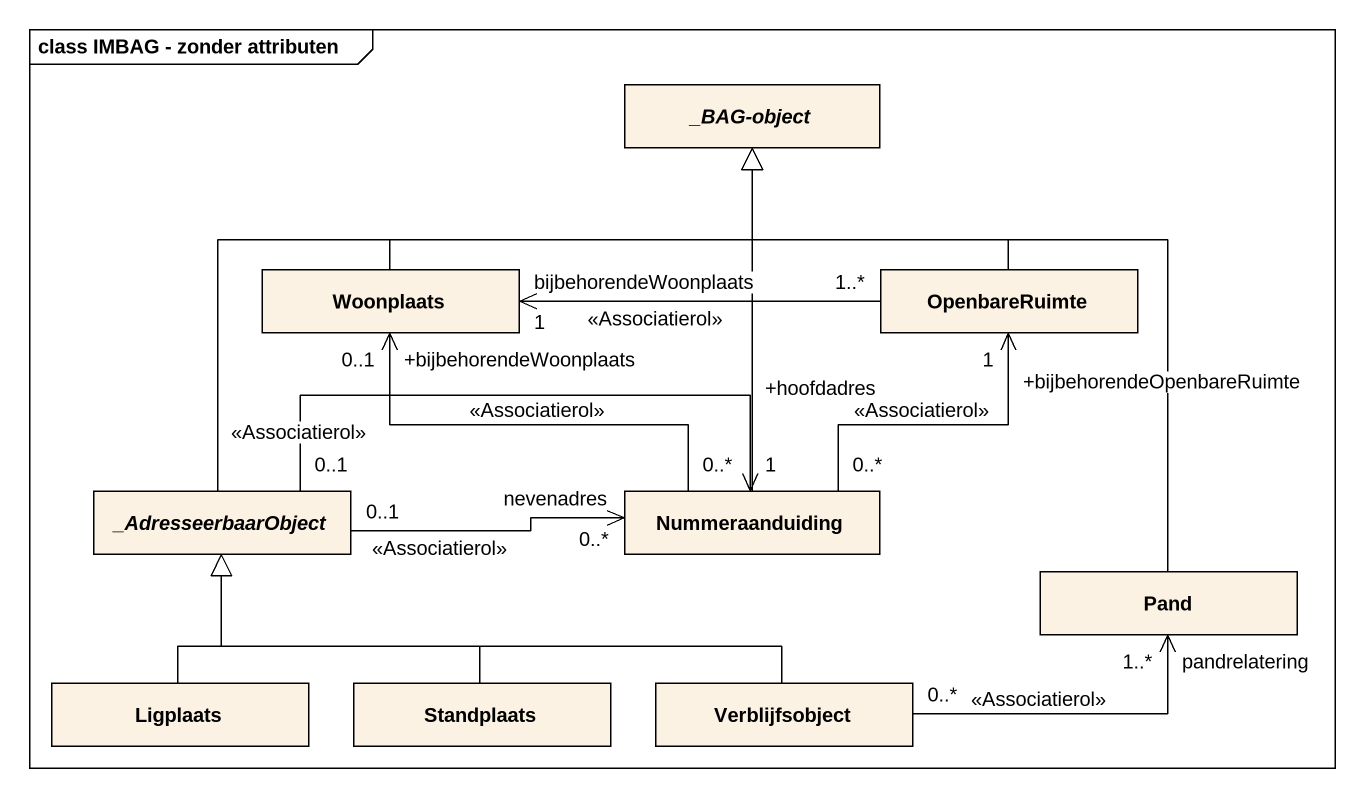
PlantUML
@startuml
mainframe class IMBAG - zonder attributen
hide circle
hide empty members
abstract class "_BAG-object" as BAG_object
class Woonplaats
class OpenbareRuimte #FCF2E3
abstract class "_AdresseerbaarObject" as AdresseerbaarObject
class Nummeraanduiding
class Pand
class Ligplaats
class Standplaats
class Verblijfsobject
Woonplaats -right-|> BAG_object
OpenbareRuimte -up-|> BAG_object
OpenbareRuimte "1..*" -left-> "bijbehorendeWoonplaats\n1" Woonplaats : <<Associatierol>>
AdresseerbaarObject -up-|> BAG_object
AdresseerbaarObject "0..1" -right-> "nevenadres\n0..*" Nummeraanduiding : <<Associatierol>>
AdresseerbaarObject "0..1" -right-> "+hoofdadres\n1" Nummeraanduiding : <<Associatierol>>
Nummeraanduiding -up-|> BAG_object
Nummeraanduiding "0..*" -up-> "+bijbehorendeWoonplaats\n0..1" Woonplaats : <<Associatierol>>
Nummeraanduiding "0..*" -up-> "+bijbehorendeOpenbareRuimte\n1" OpenbareRuimte : <<Associatierol>>
Pand -up-|> BAG_object
Ligplaats -up-|> AdresseerbaarObject
Standplaats -up-|> AdresseerbaarObject
Verblijfsobject -left-|> AdresseerbaarObject
Verblijfsobject "0..*" -right-> "pandrelatering\n1..*" Pand : <<Associatierol>>
@enduml
